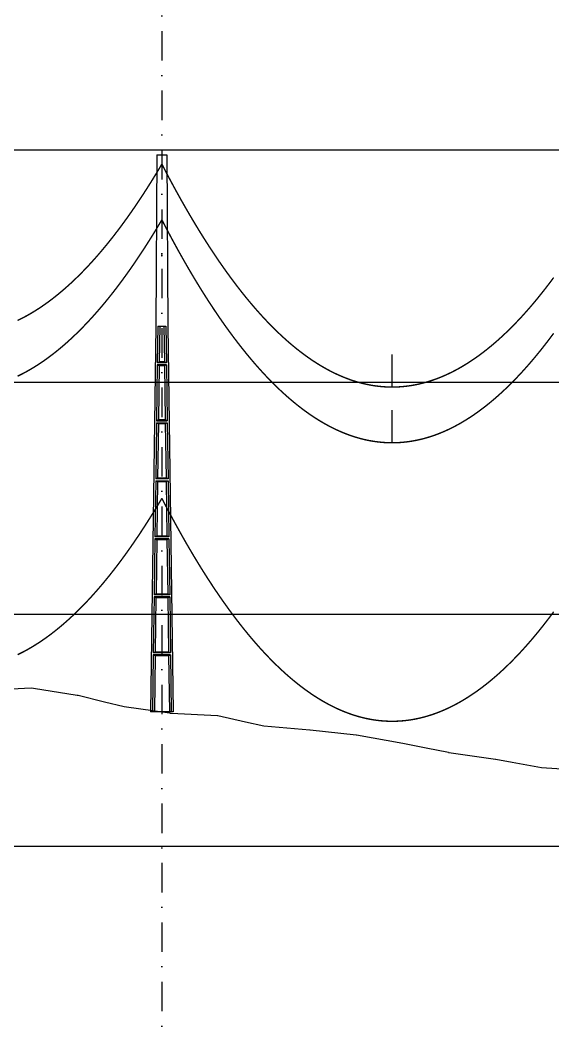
# Model space of a CAD drawing. Header units: metres. Extents: x -121 to 9872, y 3505 to 10721.
# Drawn here: x 7436.9 to 7551.7, y 8710.7 to 8928 of the extents above; entities that cross this region are included whole.
import ezdxf

# ---------------------------------------------------------------- set-up
doc = ezdxf.new("R2010")
doc.units = ezdxf.units.M
doc.header["$PDMODE"] = 2
doc.linetypes.add('DASHDOT', pattern=[25.4, 12.7, -6.35, 0, -6.35])
for name, color, linetype in [('CON-EOL- CA MAGNOLIA', 210, 'Continuous'), ('CON-EOL- PROJEÇÃO', 22, 'Continuous'), ('cotas', 7, 'Continuous'), ('Grade', 9, 'Continuous'), ('Ind.Rot', 8, 'DASHDOT'), ('Modelo_CotaTerreno_Perfil', 7, 'Continuous'), ('POSTE DT', 7, 'Continuous')]:
    doc.layers.add(name, color=color, linetype=linetype)
doc.styles.get("Standard").update_dxf_attribs({"font": 'arial.ttf'})
doc.dimstyles.new('ISO-25', dxfattribs={"dimtxt": 2.5, "dimasz": 2.5, "dimexe": 1.25, "dimexo": 0.625, "dimtad": 1, "dimzin": 1, "dimtxsty": 'Standard', "dimcen": 2.5, "dimaunit": 1, "dimadec": 3, "dimazin": 3, "dimtfac": 1, "dimtmove": 0, "dimatfit": 3, "dimfxlon": 1, "dimarcsym": 0})

# ---------------------------------------------------------------- blocks, each defined once
blk = doc.blocks.new('*U1')
at = {"layer": 'POSTE DT', "extrusion": (0, 1, 0)}
for p, q in [((-3.31, 378.23), (-4.05, 262)), ((-3.31, 378.23), (3.31, 378.23)), ((3.31, 378.23), (4.06, 262)), ((-4.05, 262), (-7.72, 0)), ((-4.05, 262), (-4.05, 262)), ((-2.73, 262), (-3.08, 237.05)), ((-2.73, 262), (2.75, 262)), ((-1.42, 262), (-1.77, 237.57)), ((1.43, 262), (1.77, 237.57)), ((2.75, 262), (3.1, 237.05)), ((4.06, 262), (7.72, 0)), ((-3.1, 235.74), (-3.63, 197.65)), ((3.11, 235.73), (-3.1, 235.74)), ((3.1, 237.05), (-3.08, 237.05)), ((-1.8, 235.21), (-2.32, 198.19)), ((1.8, 235.21), (2.32, 198.19)), ((3.11, 235.73), (3.65, 197.65)), ((-3.65, 196.34), (-4.19, 158.25)), ((-2.35, 195.8), (-2.87, 158.8)), ((2.35, 195.8), (2.87, 158.8)), ((3.66, 196.34), (4.2, 158.25)), ((-4.21, 156.94), (-4.74, 118.85)), ((-2.9, 156.39), (-3.42, 119.41)), ((2.91, 156.39), (3.42, 119.41)), ((4.21, 156.94), (4.75, 118.85)), ((-4.76, 117.54), (-5.29, 79.45)), ((4.77, 117.54), (-4.76, 117.54)), ((4.75, 118.85), (-4.74, 118.85)), ((-3.46, 116.98), (-3.97, 80.02)), ((3.46, 116.98), (3.98, 80.02)), ((4.77, 117.54), (5.3, 79.45)), ((-5.31, 78.14), (-5.85, 40.06)), ((5.32, 78.14), (-5.31, 78.14)), ((5.3, 79.45), (-5.29, 79.45)), ((-4.01, 77.57), (-4.53, 40.63)), ((4.01, 77.57), (4.53, 40.63)), ((5.32, 78.14), (5.85, 40.06)), ((-5.86, 38.74), (-6.41, 0)), ((5.87, 38.74), (-5.86, 38.74)), ((5.85, 40.06), (-5.85, 40.06)), ((-4.56, 38.17), (-5.1, 0)), ((4.56, 38.17), (5.1, 0)), ((5.87, 38.74), (6.41, 0)), ((-6.41, 0), (-7.72, 0)), ((-5.1, 0), (-6.41, 0)), ((5.1, 0), (-5.1, 0)), ((6.41, 0), (5.1, 0)), ((7.72, 0), (6.41, 0))]:
    blk.add_line(p, q, dxfattribs=at)
at = {"layer": 'POSTE DT', "ltscale": 3}
for points in [[(-3.65, 196.34), (3.66, 196.34)], [(-3.63, 197.65), (3.65, 197.65)], [(4.2, 158.25), (-4.19, 158.25)], [(-4.21, 156.94), (4.21, 156.94)]]:
    blk.add_lwpolyline(points, dxfattribs=at)
at = {"layer": 'POSTE DT'}
for points, knots in [([(0.25, 309.94), (0.25, 309.93), (0.25, 309.93), (0.25, 309.92), (0.25, 309.91), (0.25, 309.9), (0.25, 309.89), (0.24, 309.85), (0.22, 309.82), (0.19, 309.77), (0.16, 309.74), (0.11, 309.71), (0.08, 309.7), (0.01, 309.68), (-0.02, 309.68), (-0.08, 309.7), (-0.11, 309.71), (-0.16, 309.74), (-0.18, 309.76), (-0.21, 309.8), (-0.22, 309.82), (-0.24, 309.85), (-0.24, 309.87), (-0.25, 309.89), (-0.25, 309.9), (-0.25, 309.92), (-0.25, 309.92), (-0.25, 309.93), (-0.25, 309.94), (-0.25, 309.95), (-0.25, 309.95), (-0.25, 309.96), (-0.25, 309.97), (-0.24, 310), (-0.23, 310.02), (-0.21, 310.07), (-0.2, 310.09), (-0.15, 310.14), (-0.13, 310.15), (-0.07, 310.18), (-0.03, 310.19), (0.03, 310.19), (0.06, 310.18), (0.12, 310.16), (0.14, 310.14), (0.18, 310.11), (0.2, 310.09), (0.21, 310.06), (0.22, 310.05), (0.23, 310.04), (0.24, 310.01), (0.24, 309.99), (0.25, 309.97), (0.25, 309.96), (0.25, 309.95), (0.25, 309.94), (0.25, 309.94), (0.25, 309.94), (0.25, 309.94)], [-54.728303, -54.728303, -54.728303, -54.728303, -54.309038, -54.309038, -53.647169, -53.647169, -52.532885, -52.532885, -48.86224, -48.86224, -45.282765, -45.282765, -41.52867, -41.52867, -37.867486, -37.867486, -34.454589, -34.454589, -31.301423, -31.301423, -28.48103, -28.48103, -26.961755, -26.961755, -25.7544, -25.7544, -25.136228, -25.136228, -24.64409, -24.64409, -24.094201, -24.094201, -23.191199, -23.191199, -20.494482, -20.494482, -17.342863, -17.342863, -13.645538, -13.645538, -9.835989, -9.835989, -6.296781, -6.296781, -3.005029, -3.005029, 0, 0, 0, 1.527594, 1.527594, 3.697216, 3.697216, 4.489727, 4.489727, 5.01438, 5.01438, 5.095313, 5.095313, 5.095313, 5.095313]), ([(-3.1, 235.74), (-2.88, 235.65), (-2.67, 235.56), (-2.23, 235.39), (-2.02, 235.3), (-1.8, 235.21)], [0.055576, 0.055576, 0.055576, 0.055576, 56.767409, 56.767409, 113.50757, 113.50757, 113.50757, 113.50757]), ([(-1.77, 237.57), (-1.99, 237.49), (-2.21, 237.4), (-2.64, 237.22), (-2.86, 237.14), (-3.08, 237.05)], [0, 0, 0, 0, 56.660495, 56.660495, 113.412826, 113.412826, 113.412826, 113.412826]), ([(-1.8, 235.21), (-1.2, 235.21), (-0.6, 235.21), (0.6, 235.21), (1.2, 235.21), (1.8, 235.21)], [0, 0, 0, 0, 68.567797, 68.567797, 137.136247, 137.136247, 137.136247, 137.136247]), ([(1.77, 237.57), (1.18, 237.57), (0.59, 237.57), (-0.59, 237.57), (-1.18, 237.57), (-1.77, 237.57)], [0, 0, 0, 0, 67.306894, 67.306894, 134.614447, 134.614447, 134.614447, 134.614447]), ([(3.1, 237.05), (2.87, 237.14), (2.65, 237.23), (2.21, 237.4), (1.99, 237.49), (1.77, 237.57)], [0, 0, 0, 0, 56.738948, 56.738948, 113.38731, 113.38731, 113.38731, 113.38731]), ([(1.8, 235.21), (2.02, 235.3), (2.24, 235.38), (2.68, 235.56), (2.89, 235.65), (3.11, 235.73)], [0, 0, 0, 0, 56.845349, 56.845349, 113.599799, 113.599799, 113.599799, 113.599799]), ([(-3.65, 196.34), (-3.43, 196.25), (-3.22, 196.16), (-2.78, 195.98), (-2.57, 195.89), (-2.35, 195.8)], [0.054307, 0.054307, 0.054307, 0.054307, 63.527131, 63.527131, 127.063246, 127.063246, 127.063246, 127.063246]), ([(-2.32, 198.19), (-2.54, 198.1), (-2.76, 198.01), (-3.2, 197.83), (-3.41, 197.74), (-3.63, 197.65)], [0, 0, 0, 0, 63.412073, 63.412073, 126.777421, 126.777421, 126.777421, 126.777421]), ([(-2.35, 195.8), (-1.57, 195.8), (-0.78, 195.8), (0.79, 195.8), (1.57, 195.8), (2.35, 195.8)], [0, 0, 0, 0, 89.585713, 89.585713, 179.17191, 179.17191, 179.17191, 179.17191]), ([(2.32, 198.19), (1.55, 198.19), (0.77, 198.19), (-0.77, 198.19), (-1.55, 198.19), (-2.32, 198.19)], [0, 0, 0, 0, 88.31008, 88.31008, 176.620652, 176.620652, 176.620652, 176.620652]), ([(3.65, 197.65), (3.43, 197.74), (3.2, 197.83), (2.76, 198.01), (2.54, 198.1), (2.32, 198.19)], [0, 0, 0, 0, 63.488119, 63.488119, 126.880939, 126.880939, 126.880939, 126.880939]), ([(2.35, 195.8), (2.57, 195.89), (2.79, 195.98), (3.23, 196.16), (3.45, 196.25), (3.66, 196.34)], [0, 0, 0, 0, 63.60246, 63.60246, 127.109696, 127.109696, 127.109696, 127.109696]), ([(-2.87, 158.8), (-3.09, 158.71), (-3.31, 158.62), (-3.75, 158.43), (-3.97, 158.34), (-4.19, 158.25)], [0, 0, 0, 0, 70.301707, 70.301707, 140.590947, 140.590947, 140.590947, 140.590947]), ([(2.87, 158.8), (1.92, 158.8), (0.96, 158.8), (-0.96, 158.8), (-1.91, 158.8), (-2.87, 158.8)], [0, 0, 0, 0, 109.314454, 109.314454, 218.629264, 218.629264, 218.629264, 218.629264]), ([(4.2, 158.25), (3.98, 158.34), (3.76, 158.44), (3.31, 158.62), (3.09, 158.71), (2.87, 158.8)], [0, 0, 0, 0, 70.379198, 70.379198, 140.659718, 140.659718, 140.659718, 140.659718]), ([(-4.21, 156.94), (-3.99, 156.85), (-3.77, 156.75), (-3.34, 156.57), (-3.12, 156.48), (-2.9, 156.39)], [0.053423, 0.053423, 0.053423, 0.053423, 70.429742, 70.429742, 140.90167, 140.90167, 140.90167, 140.90167]), ([(-2.9, 156.39), (-1.94, 156.39), (-0.97, 156.39), (0.97, 156.39), (1.94, 156.39), (2.91, 156.39)], [0, 0, 0, 0, 110.60219, 110.60219, 221.20473, 221.20473, 221.20473, 221.20473]), ([(2.91, 156.39), (3.12, 156.48), (3.34, 156.57), (3.78, 156.75), (4, 156.85), (4.21, 156.94)], [0, 0, 0, 0, 70.506649, 70.506649, 140.914701, 140.914701, 140.914701, 140.914701]), ([(-4.76, 117.54), (-4.54, 117.45), (-4.32, 117.35), (-3.89, 117.17), (-3.67, 117.07), (-3.46, 116.98)], [0.052784, 0.052784, 0.052784, 0.052784, 77.438432, 77.438432, 154.950301, 154.950301, 154.950301, 154.950301]), ([(-3.42, 119.41), (-3.64, 119.32), (-3.86, 119.23), (-4.3, 119.04), (-4.52, 118.95), (-4.74, 118.85)], [0, 0, 0, 0, 77.299547, 77.299547, 154.618634, 154.618634, 154.618634, 154.618634]), ([(-3.46, 116.98), (-2.3, 116.98), (-1.15, 116.98), (1.15, 116.98), (2.31, 116.98), (3.46, 116.98)], [0, 0, 0, 0, 131.617604, 131.617604, 263.235447, 263.235447, 263.235447, 263.235447]), ([(3.42, 119.41), (2.28, 119.41), (1.14, 119.41), (-1.14, 119.41), (-2.28, 119.41), (-3.42, 119.41)], [0, 0, 0, 0, 130.319901, 130.319901, 260.640046, 260.640046, 260.640046, 260.640046]), ([(4.75, 118.85), (4.53, 118.95), (4.31, 119.04), (3.87, 119.23), (3.64, 119.32), (3.42, 119.41)], [0, 0, 0, 0, 77.381597, 77.381597, 154.66183, 154.66183, 154.66183, 154.66183]), ([(3.46, 116.98), (3.68, 117.07), (3.89, 117.17), (4.33, 117.35), (4.55, 117.45), (4.77, 117.54)], [0, 0, 0, 0, 77.520013, 77.520013, 154.938747, 154.938747, 154.938747, 154.938747]), ([(-5.31, 78.14), (-5.09, 78.05), (-4.88, 77.95), (-4.44, 77.76), (-4.23, 77.67), (-4.01, 77.57)], [0.052308, 0.052308, 0.052308, 0.052308, 84.527725, 84.527725, 169.158824, 169.158824, 169.158824, 169.158824]), ([(-3.97, 80.02), (-4.19, 79.93), (-4.41, 79.83), (-4.85, 79.64), (-5.07, 79.55), (-5.29, 79.45)], [0, 0, 0, 0, 84.379671, 84.379671, 168.809376, 168.809376, 168.809376, 168.809376]), ([(-4.01, 77.57), (-2.67, 77.57), (-1.34, 77.57), (1.34, 77.57), (2.67, 77.57), (4.01, 77.57)], [0, 0, 0, 0, 152.632212, 152.632212, 305.264569, 305.264569, 305.264569, 305.264569]), ([(3.98, 80.02), (2.65, 80.02), (1.33, 80.02), (-1.32, 80.02), (-2.65, 80.02), (-3.97, 80.02)], [0, 0, 0, 0, 151.326157, 151.326157, 302.652465, 302.652465, 302.652465, 302.652465]), ([(5.3, 79.45), (5.08, 79.55), (4.86, 79.64), (4.42, 79.83), (4.2, 79.93), (3.98, 80.02)], [0, 0, 0, 0, 84.46863, 84.46863, 168.833721, 168.833721, 168.833721, 168.833721]), ([(4.01, 77.57), (4.23, 77.67), (4.45, 77.76), (4.88, 77.95), (5.1, 78.05), (5.32, 78.14)], [0, 0, 0, 0, 84.616316, 84.616316, 169.129178, 169.129178, 169.129178, 169.129178]), ([(-5.86, 38.74), (-5.65, 38.65), (-5.43, 38.55), (-5, 38.36), (-4.78, 38.26), (-4.56, 38.17)], [0.026524, 0.026524, 0.026524, 0.026524, 91.679563, 91.679563, 183.466041, 183.466041, 183.466041, 183.466041]), ([(-4.53, 40.63), (-4.75, 40.53), (-4.97, 40.44), (-5.41, 40.25), (-5.63, 40.15), (-5.85, 40.06)], [0, 0, 0, 0, 91.523648, 91.523648, 183.126775, 183.126775, 183.126775, 183.126775]), ([(-4.56, 38.17), (-3.04, 38.17), (-1.52, 38.17), (1.52, 38.17), (3.04, 38.17), (4.56, 38.17)], [0, 0, 0, 0, 173.646192, 173.646192, 347.292451, 347.292451, 347.292451, 347.292451]), ([(4.53, 40.63), (3.02, 40.63), (1.51, 40.63), (-1.51, 40.63), (-3.02, 40.63), (-4.53, 40.63)], [0, 0, 0, 0, 172.33304, 172.33304, 344.666151, 344.666151, 344.666151, 344.666151]), ([(5.85, 40.06), (5.63, 40.15), (5.41, 40.25), (4.97, 40.44), (4.75, 40.53), (4.53, 40.63)], [0, 0, 0, 0, 91.621326, 91.621326, 183.137324, 183.137324, 183.137324, 183.137324]), ([(4.56, 38.17), (4.78, 38.26), (5, 38.36), (5.43, 38.55), (5.65, 38.65), (5.87, 38.74)], [0, 0, 0, 0, 91.776928, 91.776928, 183.448614, 183.448614, 183.448614, 183.448614])]:
    blk.add_open_spline(points, degree=3, knots=knots, dxfattribs=at)
blk = doc.blocks.new('*D133')
at = {"layer": 'cotas', "color": 0, "lineweight": -2, "transparency": 16777216}
for p, q in [((7379.45, 8949.82), (7379.45, 8953.57)), ((7381.95, 8952.32), (7464.95, 8952.32)), ((7467.45, 8949.82), (7467.45, 8953.57))]:
    blk.add_line(p, q, dxfattribs=at)
at = {"layer": 'cotas', "color": 0, "transparency": 16777216}
for points in [[(7381.95, 8952.73), (7381.95, 8951.9), (7379.45, 8952.32)], [(7464.95, 8952.73), (7464.95, 8951.9), (7467.45, 8952.32)]]:
    blk.add_solid(points, dxfattribs=at)
at = {"layer": 'Defpoints', "color": 0, "transparency": 16777216}
for p in [(7467.45, 8952.32), (7379.45, 8901.23), (7467.45, 8898.95)]:
    blk.add_point(p, dxfattribs=at)
at = {"layer": 'cotas', "color": 0, "transparency": 16777216, "insert": (7423.45, 8954.44), "char_height": 2.5, "attachment_point": 5}
blk.add_mtext('88,00', dxfattribs=at)
blk = doc.blocks.new('*D134')
at = {"layer": 'cotas', "color": 0, "lineweight": -2, "transparency": 16777216}
for p, q in [((7467.45, 8949.82), (7467.45, 8953.57)), ((7469.95, 8952.32), (7557.18, 8952.32)), ((7559.68, 8949.82), (7559.68, 8953.57))]:
    blk.add_line(p, q, dxfattribs=at)
at = {"layer": 'cotas', "color": 0, "transparency": 16777216}
for points in [[(7469.95, 8952.73), (7469.95, 8951.9), (7467.45, 8952.32)], [(7557.18, 8952.73), (7557.18, 8951.9), (7559.68, 8952.32)]]:
    blk.add_solid(points, dxfattribs=at)
at = {"layer": 'Defpoints', "color": 0, "transparency": 16777216}
for p in [(7559.68, 8952.32), (7467.45, 8898.95), (7559.68, 8886.29)]:
    blk.add_point(p, dxfattribs=at)
at = {"layer": 'cotas', "color": 0, "transparency": 16777216, "insert": (7513.56, 8954.44), "char_height": 2.5, "attachment_point": 5}
blk.add_mtext('92,23', dxfattribs=at)

msp = doc.modelspace()

# ---------------------------------------------------------------- linework, layer by layer
at = {"layer": 'CON-EOL- CA MAGNOLIA'}
for p, q in [((7517.075, 8848.923), (7517.075, 8855.923)), ((7517.075, 8836.923), (7517.075, 8843.923)), ((7517.075, 8836.923), (7517.075, 8843.923))]:
    msp.add_line(p, q, dxfattribs=at)
at = {"layer": 'CON-EOL- CA MAGNOLIA', "const_width": 0.3}
for points in [[(7436.364, 8863.271), (7436.802, 8863.483), (7437.24, 8863.703), (7437.678, 8863.931), (7438.116, 8864.165), (7438.553, 8864.408), (7438.991, 8864.657), (7439.429, 8864.914), (7439.867, 8865.179), (7440.305, 8865.451), (7440.743, 8865.731), (7441.18, 8866.018), (7441.618, 8866.312), (7442.056, 8866.614), (7442.494, 8866.924), (7442.932, 8867.24), (7443.369, 8867.565), (7443.807, 8867.897), (7444.245, 8868.236), (7444.683, 8868.583), (7445.121, 8868.937), (7445.558, 8869.299), (7445.996, 8869.668), (7446.434, 8870.045), (7446.872, 8870.429), (7447.31, 8870.821), (7447.748, 8871.22), (7448.185, 8871.627), (7448.623, 8872.041), (7449.061, 8872.462), (7449.499, 8872.891), (7449.937, 8873.328), (7450.374, 8873.772), (7450.812, 8874.224), (7451.25, 8874.683), (7451.688, 8875.149), (7452.126, 8875.623), (7452.563, 8876.105), (7453.001, 8876.594), (7453.439, 8877.091), (7453.877, 8877.595), (7454.315, 8878.106), (7454.752, 8878.625), (7455.19, 8879.152), (7455.628, 8879.686), (7456.066, 8880.228), (7456.504, 8880.777), (7456.942, 8881.333), (7457.379, 8881.897), (7457.817, 8882.469), (7458.255, 8883.048), (7458.693, 8883.635), (7459.131, 8884.229), (7459.568, 8884.831), (7460.006, 8885.44), (7460.444, 8886.057), (7460.882, 8886.681), (7461.32, 8887.313), (7461.757, 8887.952), (7462.195, 8888.599), (7462.633, 8889.254), (7463.071, 8889.915), (7463.509, 8890.585), (7463.947, 8891.262), (7464.384, 8891.947), (7464.822, 8892.639), (7465.26, 8893.338), (7465.698, 8894.046), (7466.136, 8894.76), (7466.573, 8895.483), (7467.011, 8896.213), (7467.449, 8896.95)], [(7467.449, 8896.95), (7467.908, 8896.063), (7468.367, 8895.185), (7468.826, 8894.315), (7469.284, 8893.453), (7469.743, 8892.6), (7470.202, 8891.755), (7470.661, 8890.918), (7471.12, 8890.09), (7471.579, 8889.269), (7472.038, 8888.458), (7472.496, 8887.654), (7472.955, 8886.859), (7473.414, 8886.072), (7473.873, 8885.294), (7474.332, 8884.523), (7474.791, 8883.761), (7475.25, 8883.008), (7475.708, 8882.262), (7476.167, 8881.525), (7476.626, 8880.797), (7477.085, 8880.076), (7477.544, 8879.364), (7478.003, 8878.66), (7478.462, 8877.964), (7478.92, 8877.277), (7479.379, 8876.598), (7479.838, 8875.927), (7480.297, 8875.264), (7480.756, 8874.61), (7481.215, 8873.964), (7481.674, 8873.326), (7482.132, 8872.697), (7482.591, 8872.076), (7483.05, 8871.463), (7483.509, 8870.858), (7483.968, 8870.262), (7484.427, 8869.674), (7484.886, 8869.094), (7485.344, 8868.522), (7485.803, 8867.958), (7486.262, 8867.403), (7486.721, 8866.856), (7487.18, 8866.318), (7487.639, 8865.787), (7488.098, 8865.265), (7488.556, 8864.751), (7489.015, 8864.245), (7489.474, 8863.748), (7489.933, 8863.258), (7490.392, 8862.777), (7490.851, 8862.305), (7491.309, 8861.84), (7491.768, 8861.384), (7492.227, 8860.936), (7492.686, 8860.496), (7493.145, 8860.064), (7493.604, 8859.641), (7494.063, 8859.225), (7494.521, 8858.818), (7494.98, 8858.42), (7495.439, 8858.029), (7495.898, 8857.647), (7496.357, 8857.272), (7496.816, 8856.907), (7497.275, 8856.549), (7497.733, 8856.199), (7498.192, 8855.858), (7498.651, 8855.525), (7499.11, 8855.2), (7499.569, 8854.883), (7500.028, 8854.575), (7500.487, 8854.275), (7500.945, 8853.983), (7501.404, 8853.699), (7501.863, 8853.423), (7502.322, 8853.156), (7502.781, 8852.896), (7503.24, 8852.645), (7503.699, 8852.402), (7504.157, 8852.168), (7504.616, 8851.941), (7505.075, 8851.723), (7505.534, 8851.513), (7505.993, 8851.311), (7506.452, 8851.117), (7506.911, 8850.932), (7507.369, 8850.755), (7507.828, 8850.585), (7508.287, 8850.424), (7508.746, 8850.272), (7509.205, 8850.127), (7509.664, 8849.991), (7510.123, 8849.863), (7510.581, 8849.743), (7511.04, 8849.631), (7511.499, 8849.527), (7511.958, 8849.432), (7512.417, 8849.345), (7512.876, 8849.266), (7513.335, 8849.195), (7513.793, 8849.132), (7514.252, 8849.078), (7514.711, 8849.032), (7515.17, 8848.994), (7515.629, 8848.964), (7516.088, 8848.942), (7516.547, 8848.928), (7517.005, 8848.923), (7517.464, 8848.926), (7517.923, 8848.937), (7518.382, 8848.956), (7518.841, 8848.984), (7519.3, 8849.019), (7519.759, 8849.063), (7520.217, 8849.115), (7520.676, 8849.175), (7521.135, 8849.243), (7521.594, 8849.32), (7522.053, 8849.405), (7522.512, 8849.497), (7522.971, 8849.599), (7523.429, 8849.708), (7523.888, 8849.825), (7524.347, 8849.951), (7524.806, 8850.085), (7525.265, 8850.227), (7525.724, 8850.377), (7526.183, 8850.535), (7526.641, 8850.702), (7527.1, 8850.877), (7527.559, 8851.06), (7528.018, 8851.251), (7528.477, 8851.451), (7528.936, 8851.658), (7529.395, 8851.874), (7529.853, 8852.098), (7530.312, 8852.33), (7530.771, 8852.57), (7531.23, 8852.819), (7531.689, 8853.076), (7532.148, 8853.341), (7532.607, 8853.614), (7533.065, 8853.895), (7533.524, 8854.185), (7533.983, 8854.482), (7534.442, 8854.788), (7534.901, 8855.103), (7535.36, 8855.425), (7535.819, 8855.756), (7536.277, 8856.094), (7536.736, 8856.441), (7537.195, 8856.797), (7537.654, 8857.16), (7538.113, 8857.532), (7538.572, 8857.912), (7539.03, 8858.3), (7539.489, 8858.696), (7539.948, 8859.1), (7540.407, 8859.513), (7540.866, 8859.934), (7541.325, 8860.363), (7541.784, 8860.801), (7542.242, 8861.246), (7542.701, 8861.7), (7543.16, 8862.162), (7543.619, 8862.632), (7544.078, 8863.111), (7544.537, 8863.598), (7544.996, 8864.093), (7545.454, 8864.596), (7545.913, 8865.107), (7546.372, 8865.627), (7546.831, 8866.155), (7547.29, 8866.691), (7547.749, 8867.236), (7548.208, 8867.788), (7548.666, 8868.349), (7549.125, 8868.918), (7549.584, 8869.496), (7550.043, 8870.081), (7550.502, 8870.675), (7550.961, 8871.278), (7551.42, 8871.888), (7551.878, 8872.507)], [(7436.364, 8851.271), (7436.802, 8851.483), (7437.24, 8851.703), (7437.678, 8851.931), (7438.116, 8852.165), (7438.553, 8852.408), (7438.991, 8852.657), (7439.429, 8852.914), (7439.867, 8853.179), (7440.305, 8853.451), (7440.743, 8853.731), (7441.18, 8854.018), (7441.618, 8854.312), (7442.056, 8854.614), (7442.494, 8854.924), (7442.932, 8855.241), (7443.369, 8855.565), (7443.807, 8855.897), (7444.245, 8856.236), (7444.683, 8856.583), (7445.121, 8856.937), (7445.558, 8857.299), (7445.996, 8857.668), (7446.434, 8858.045), (7446.872, 8858.429), (7447.31, 8858.821), (7447.748, 8859.22), (7448.185, 8859.627), (7448.623, 8860.041), (7449.061, 8860.462), (7449.499, 8860.891), (7449.937, 8861.328), (7450.374, 8861.772), (7450.812, 8862.224), (7451.25, 8862.683), (7451.688, 8863.149), (7452.126, 8863.623), (7452.563, 8864.105), (7453.001, 8864.594), (7453.439, 8865.091), (7453.877, 8865.595), (7454.315, 8866.106), (7454.752, 8866.625), (7455.19, 8867.152), (7455.628, 8867.686), (7456.066, 8868.228), (7456.504, 8868.777), (7456.942, 8869.333), (7457.379, 8869.897), (7457.817, 8870.469), (7458.255, 8871.048), (7458.693, 8871.635), (7459.131, 8872.229), (7459.568, 8872.831), (7460.006, 8873.44), (7460.444, 8874.057), (7460.882, 8874.681), (7461.32, 8875.313), (7461.757, 8875.952), (7462.195, 8876.599), (7462.633, 8877.254), (7463.071, 8877.915), (7463.509, 8878.585), (7463.947, 8879.262), (7464.384, 8879.947), (7464.822, 8880.639), (7465.26, 8881.338), (7465.698, 8882.046), (7466.136, 8882.76), (7466.573, 8883.483), (7467.011, 8884.213), (7467.449, 8884.95)], [(7436.364, 8851.271), (7436.802, 8851.483), (7437.24, 8851.703), (7437.678, 8851.931), (7438.116, 8852.165), (7438.553, 8852.408), (7438.991, 8852.657), (7439.429, 8852.914), (7439.867, 8853.179), (7440.305, 8853.451), (7440.743, 8853.731), (7441.18, 8854.018), (7441.618, 8854.312), (7442.056, 8854.614), (7442.494, 8854.924), (7442.932, 8855.24), (7443.369, 8855.565), (7443.807, 8855.897), (7444.245, 8856.236), (7444.683, 8856.583), (7445.121, 8856.937), (7445.558, 8857.299), (7445.996, 8857.668), (7446.434, 8858.045), (7446.872, 8858.429), (7447.31, 8858.821), (7447.748, 8859.22), (7448.185, 8859.627), (7448.623, 8860.041), (7449.061, 8860.462), (7449.499, 8860.891), (7449.937, 8861.328), (7450.374, 8861.772), (7450.812, 8862.224), (7451.25, 8862.683), (7451.688, 8863.149), (7452.126, 8863.623), (7452.563, 8864.105), (7453.001, 8864.594), (7453.439, 8865.091), (7453.877, 8865.595), (7454.315, 8866.106), (7454.752, 8866.625), (7455.19, 8867.152), (7455.628, 8867.686), (7456.066, 8868.228), (7456.504, 8868.777), (7456.942, 8869.333), (7457.379, 8869.897), (7457.817, 8870.469), (7458.255, 8871.048), (7458.693, 8871.635), (7459.131, 8872.229), (7459.568, 8872.831), (7460.006, 8873.44), (7460.444, 8874.057), (7460.882, 8874.681), (7461.32, 8875.313), (7461.757, 8875.952), (7462.195, 8876.599), (7462.633, 8877.254), (7463.071, 8877.915), (7463.509, 8878.585), (7463.947, 8879.262), (7464.384, 8879.947), (7464.822, 8880.639), (7465.26, 8881.338), (7465.698, 8882.046), (7466.136, 8882.76), (7466.573, 8883.483), (7467.011, 8884.213), (7467.449, 8884.95)], [(7467.449, 8884.95), (7467.908, 8884.063), (7468.367, 8883.185), (7468.826, 8882.315), (7469.284, 8881.453), (7469.743, 8880.6), (7470.202, 8879.755), (7470.661, 8878.918), (7471.12, 8878.089), (7471.579, 8877.269), (7472.038, 8876.458), (7472.496, 8875.654), (7472.955, 8874.859), (7473.414, 8874.072), (7473.873, 8873.294), (7474.332, 8872.523), (7474.791, 8871.761), (7475.25, 8871.008), (7475.708, 8870.262), (7476.167, 8869.525), (7476.626, 8868.796), (7477.085, 8868.076), (7477.544, 8867.364), (7478.003, 8866.66), (7478.462, 8865.964), (7478.92, 8865.277), (7479.379, 8864.598), (7479.838, 8863.927), (7480.297, 8863.264), (7480.756, 8862.61), (7481.215, 8861.964), (7481.674, 8861.326), (7482.132, 8860.697), (7482.591, 8860.076), (7483.05, 8859.463), (7483.509, 8858.858), (7483.968, 8858.262), (7484.427, 8857.673), (7484.886, 8857.094), (7485.344, 8856.522), (7485.803, 8855.958), (7486.262, 8855.403), (7486.721, 8854.856), (7487.18, 8854.318), (7487.639, 8853.787), (7488.098, 8853.265), (7488.556, 8852.751), (7489.015, 8852.245), (7489.474, 8851.748), (7489.933, 8851.258), (7490.392, 8850.777), (7490.851, 8850.305), (7491.309, 8849.84), (7491.768, 8849.384), (7492.227, 8848.936), (7492.686, 8848.496), (7493.145, 8848.064), (7493.604, 8847.641), (7494.063, 8847.225), (7494.521, 8846.818), (7494.98, 8846.42), (7495.439, 8846.029), (7495.898, 8845.647), (7496.357, 8845.272), (7496.816, 8844.907), (7497.275, 8844.549), (7497.733, 8844.199), (7498.192, 8843.858), (7498.651, 8843.525), (7499.11, 8843.2), (7499.569, 8842.883), (7500.028, 8842.575), (7500.487, 8842.275), (7500.945, 8841.983), (7501.404, 8841.699), (7501.863, 8841.423), (7502.322, 8841.156), (7502.781, 8840.896), (7503.24, 8840.645), (7503.699, 8840.402), (7504.157, 8840.168), (7504.616, 8839.941), (7505.075, 8839.723), (7505.534, 8839.513), (7505.993, 8839.311), (7506.452, 8839.117), (7506.911, 8838.932), (7507.369, 8838.755), (7507.828, 8838.585), (7508.287, 8838.425), (7508.746, 8838.272), (7509.205, 8838.127), (7509.664, 8837.991), (7510.123, 8837.863), (7510.581, 8837.743), (7511.04, 8837.631), (7511.499, 8837.527), (7511.958, 8837.432), (7512.417, 8837.345), (7512.876, 8837.266), (7513.335, 8837.195), (7513.793, 8837.132), (7514.252, 8837.078), (7514.711, 8837.032), (7515.17, 8836.993), (7515.629, 8836.964), (7516.088, 8836.942), (7516.547, 8836.928), (7517.005, 8836.923), (7517.464, 8836.926), (7517.923, 8836.937), (7518.382, 8836.956), (7518.841, 8836.984), (7519.3, 8837.019), (7519.759, 8837.063), (7520.217, 8837.115), (7520.676, 8837.175), (7521.135, 8837.243), (7521.594, 8837.32), (7522.053, 8837.405), (7522.512, 8837.497), (7522.971, 8837.599), (7523.429, 8837.708), (7523.888, 8837.825), (7524.347, 8837.951), (7524.806, 8838.085), (7525.265, 8838.227), (7525.724, 8838.377), (7526.183, 8838.535), (7526.641, 8838.702), (7527.1, 8838.877), (7527.559, 8839.06), (7528.018, 8839.251), (7528.477, 8839.45), (7528.936, 8839.658), (7529.395, 8839.874), (7529.853, 8840.098), (7530.312, 8840.33), (7530.771, 8840.57), (7531.23, 8840.819), (7531.689, 8841.076), (7532.148, 8841.341), (7532.607, 8841.614), (7533.065, 8841.895), (7533.524, 8842.185), (7533.983, 8842.482), (7534.442, 8842.788), (7534.901, 8843.103), (7535.36, 8843.425), (7535.819, 8843.756), (7536.277, 8844.094), (7536.736, 8844.441), (7537.195, 8844.797), (7537.654, 8845.16), (7538.113, 8845.532), (7538.572, 8845.911), (7539.03, 8846.3), (7539.489, 8846.696), (7539.948, 8847.1), (7540.407, 8847.513), (7540.866, 8847.934), (7541.325, 8848.363), (7541.784, 8848.801), (7542.242, 8849.246), (7542.701, 8849.7), (7543.16, 8850.162), (7543.619, 8850.632), (7544.078, 8851.111), (7544.537, 8851.598), (7544.996, 8852.093), (7545.454, 8852.596), (7545.913, 8853.107), (7546.372, 8853.627), (7546.831, 8854.155), (7547.29, 8854.691), (7547.749, 8855.236), (7548.208, 8855.788), (7548.666, 8856.349), (7549.125, 8856.918), (7549.584, 8857.496), (7550.043, 8858.081), (7550.502, 8858.675), (7550.961, 8859.277), (7551.42, 8859.888), (7551.878, 8860.507)], [(7467.449, 8884.95), (7467.908, 8884.063), (7468.367, 8883.185), (7468.826, 8882.315), (7469.284, 8881.453), (7469.743, 8880.6), (7470.202, 8879.755), (7470.661, 8878.918), (7471.12, 8878.089), (7471.579, 8877.269), (7472.038, 8876.458), (7472.496, 8875.654), (7472.955, 8874.859), (7473.414, 8874.072), (7473.873, 8873.293), (7474.332, 8872.523), (7474.791, 8871.761), (7475.25, 8871.008), (7475.708, 8870.262), (7476.167, 8869.525), (7476.626, 8868.797), (7477.085, 8868.076), (7477.544, 8867.364), (7478.003, 8866.66), (7478.462, 8865.964), (7478.92, 8865.277), (7479.379, 8864.598), (7479.838, 8863.927), (7480.297, 8863.264), (7480.756, 8862.61), (7481.215, 8861.964), (7481.674, 8861.326), (7482.132, 8860.697), (7482.591, 8860.076), (7483.05, 8859.463), (7483.509, 8858.858), (7483.968, 8858.262), (7484.427, 8857.674), (7484.886, 8857.094), (7485.344, 8856.522), (7485.803, 8855.958), (7486.262, 8855.403), (7486.721, 8854.856), (7487.18, 8854.318), (7487.639, 8853.787), (7488.098, 8853.265), (7488.556, 8852.751), (7489.015, 8852.245), (7489.474, 8851.748), (7489.933, 8851.258), (7490.392, 8850.778), (7490.851, 8850.305), (7491.309, 8849.84), (7491.768, 8849.384), (7492.227, 8848.936), (7492.686, 8848.496), (7493.145, 8848.064), (7493.604, 8847.641), (7494.063, 8847.225), (7494.521, 8846.818), (7494.98, 8846.42), (7495.439, 8846.029), (7495.898, 8845.647), (7496.357, 8845.272), (7496.816, 8844.907), (7497.275, 8844.549), (7497.733, 8844.199), (7498.192, 8843.858), (7498.651, 8843.525), (7499.11, 8843.2), (7499.569, 8842.883), (7500.028, 8842.575), (7500.487, 8842.275), (7500.945, 8841.983), (7501.404, 8841.699), (7501.863, 8841.423), (7502.322, 8841.156), (7502.781, 8840.896), (7503.24, 8840.645), (7503.699, 8840.402), (7504.157, 8840.168), (7504.616, 8839.941), (7505.075, 8839.723), (7505.534, 8839.513), (7505.993, 8839.311), (7506.452, 8839.117), (7506.911, 8838.932), (7507.369, 8838.755), (7507.828, 8838.585), (7508.287, 8838.424), (7508.746, 8838.272), (7509.205, 8838.127), (7509.664, 8837.991), (7510.123, 8837.863), (7510.581, 8837.743), (7511.04, 8837.631), (7511.499, 8837.527), (7511.958, 8837.432), (7512.417, 8837.345), (7512.876, 8837.266), (7513.335, 8837.195), (7513.793, 8837.132), (7514.252, 8837.078), (7514.711, 8837.032), (7515.17, 8836.993), (7515.629, 8836.964), (7516.088, 8836.942), (7516.547, 8836.928), (7517.005, 8836.923), (7517.464, 8836.926), (7517.923, 8836.937), (7518.382, 8836.956), (7518.841, 8836.984), (7519.3, 8837.019), (7519.759, 8837.063), (7520.217, 8837.115), (7520.676, 8837.175), (7521.135, 8837.243), (7521.594, 8837.32), (7522.053, 8837.405), (7522.512, 8837.497), (7522.971, 8837.599), (7523.429, 8837.708), (7523.888, 8837.825), (7524.347, 8837.951), (7524.806, 8838.085), (7525.265, 8838.227), (7525.724, 8838.377), (7526.183, 8838.535), (7526.641, 8838.702), (7527.1, 8838.877), (7527.559, 8839.06), (7528.018, 8839.251), (7528.477, 8839.451), (7528.936, 8839.658), (7529.395, 8839.874), (7529.853, 8840.098), (7530.312, 8840.33), (7530.771, 8840.57), (7531.23, 8840.819), (7531.689, 8841.076), (7532.148, 8841.341), (7532.607, 8841.614), (7533.065, 8841.895), (7533.524, 8842.185), (7533.983, 8842.482), (7534.442, 8842.788), (7534.901, 8843.103), (7535.36, 8843.425), (7535.819, 8843.756), (7536.277, 8844.094), (7536.736, 8844.441), (7537.195, 8844.797), (7537.654, 8845.16), (7538.113, 8845.532), (7538.572, 8845.911), (7539.03, 8846.3), (7539.489, 8846.696), (7539.948, 8847.1), (7540.407, 8847.513), (7540.866, 8847.934), (7541.325, 8848.363), (7541.784, 8848.801), (7542.242, 8849.246), (7542.701, 8849.7), (7543.16, 8850.162), (7543.619, 8850.632), (7544.078, 8851.111), (7544.537, 8851.598), (7544.996, 8852.093), (7545.454, 8852.596), (7545.913, 8853.107), (7546.372, 8853.627), (7546.831, 8854.155), (7547.29, 8854.691), (7547.749, 8855.236), (7548.208, 8855.788), (7548.666, 8856.349), (7549.125, 8856.918), (7549.584, 8857.496), (7550.043, 8858.081), (7550.502, 8858.675), (7550.961, 8859.278), (7551.42, 8859.888), (7551.878, 8860.507)]]:
    msp.add_lwpolyline(points, dxfattribs=at)
at = {"layer": 'CON-EOL- PROJEÇÃO', "const_width": 0.3}
for points in [[(7436.364, 8791.271), (7436.802, 8791.483), (7437.24, 8791.703), (7437.678, 8791.931), (7438.116, 8792.165), (7438.553, 8792.408), (7438.991, 8792.657), (7439.429, 8792.914), (7439.867, 8793.179), (7440.305, 8793.451), (7440.743, 8793.731), (7441.18, 8794.018), (7441.618, 8794.312), (7442.056, 8794.614), (7442.494, 8794.924), (7442.932, 8795.24), (7443.369, 8795.565), (7443.807, 8795.897), (7444.245, 8796.236), (7444.683, 8796.583), (7445.121, 8796.937), (7445.558, 8797.299), (7445.996, 8797.668), (7446.434, 8798.045), (7446.872, 8798.429), (7447.31, 8798.821), (7447.748, 8799.22), (7448.185, 8799.627), (7448.623, 8800.041), (7449.061, 8800.462), (7449.499, 8800.891), (7449.937, 8801.328), (7450.374, 8801.772), (7450.812, 8802.224), (7451.25, 8802.683), (7451.688, 8803.149), (7452.126, 8803.623), (7452.563, 8804.105), (7453.001, 8804.594), (7453.439, 8805.091), (7453.877, 8805.595), (7454.315, 8806.106), (7454.752, 8806.625), (7455.19, 8807.152), (7455.628, 8807.686), (7456.066, 8808.228), (7456.504, 8808.777), (7456.942, 8809.333), (7457.379, 8809.897), (7457.817, 8810.469), (7458.255, 8811.048), (7458.693, 8811.635), (7459.131, 8812.229), (7459.568, 8812.831), (7460.006, 8813.44), (7460.444, 8814.057), (7460.882, 8814.681), (7461.32, 8815.313), (7461.757, 8815.952), (7462.195, 8816.599), (7462.633, 8817.254), (7463.071, 8817.915), (7463.509, 8818.585), (7463.947, 8819.262), (7464.384, 8819.947), (7464.822, 8820.639), (7465.26, 8821.338), (7465.698, 8822.046), (7466.136, 8822.76), (7466.573, 8823.483), (7467.011, 8824.213), (7467.449, 8824.95)], [(7467.449, 8824.95), (7467.908, 8824.063), (7468.367, 8823.185), (7468.826, 8822.315), (7469.284, 8821.453), (7469.743, 8820.6), (7470.202, 8819.755), (7470.661, 8818.918), (7471.12, 8818.09), (7471.579, 8817.269), (7472.038, 8816.458), (7472.496, 8815.654), (7472.955, 8814.859), (7473.414, 8814.072), (7473.873, 8813.293), (7474.332, 8812.523), (7474.791, 8811.761), (7475.25, 8811.008), (7475.708, 8810.262), (7476.167, 8809.525), (7476.626, 8808.797), (7477.085, 8808.076), (7477.544, 8807.364), (7478.003, 8806.66), (7478.462, 8805.964), (7478.92, 8805.277), (7479.379, 8804.598), (7479.838, 8803.927), (7480.297, 8803.264), (7480.756, 8802.61), (7481.215, 8801.964), (7481.674, 8801.326), (7482.132, 8800.697), (7482.591, 8800.076), (7483.05, 8799.463), (7483.509, 8798.858), (7483.968, 8798.262), (7484.427, 8797.674), (7484.886, 8797.094), (7485.344, 8796.522), (7485.803, 8795.958), (7486.262, 8795.403), (7486.721, 8794.856), (7487.18, 8794.318), (7487.639, 8793.787), (7488.098, 8793.265), (7488.556, 8792.751), (7489.015, 8792.245), (7489.474, 8791.748), (7489.933, 8791.259), (7490.392, 8790.778), (7490.851, 8790.305), (7491.309, 8789.84), (7491.768, 8789.384), (7492.227, 8788.936), (7492.686, 8788.496), (7493.145, 8788.064), (7493.604, 8787.641), (7494.063, 8787.225), (7494.521, 8786.818), (7494.98, 8786.42), (7495.439, 8786.029), (7495.898, 8785.647), (7496.357, 8785.272), (7496.816, 8784.907), (7497.275, 8784.549), (7497.733, 8784.199), (7498.192, 8783.858), (7498.651, 8783.525), (7499.11, 8783.2), (7499.569, 8782.883), (7500.028, 8782.575), (7500.487, 8782.275), (7500.945, 8781.983), (7501.404, 8781.699), (7501.863, 8781.423), (7502.322, 8781.156), (7502.781, 8780.896), (7503.24, 8780.645), (7503.699, 8780.402), (7504.157, 8780.168), (7504.616, 8779.941), (7505.075, 8779.723), (7505.534, 8779.513), (7505.993, 8779.311), (7506.452, 8779.117), (7506.911, 8778.932), (7507.369, 8778.755), (7507.828, 8778.585), (7508.287, 8778.424), (7508.746, 8778.272), (7509.205, 8778.127), (7509.664, 8777.991), (7510.123, 8777.863), (7510.581, 8777.743), (7511.04, 8777.631), (7511.499, 8777.527), (7511.958, 8777.432), (7512.417, 8777.345), (7512.876, 8777.266), (7513.335, 8777.195), (7513.793, 8777.132), (7514.252, 8777.078), (7514.711, 8777.032), (7515.17, 8776.994), (7515.629, 8776.964), (7516.088, 8776.942), (7516.547, 8776.928), (7517.005, 8776.923), (7517.464, 8776.926), (7517.923, 8776.937), (7518.382, 8776.956), (7518.841, 8776.984), (7519.3, 8777.019), (7519.759, 8777.063), (7520.217, 8777.115), (7520.676, 8777.175), (7521.135, 8777.243), (7521.594, 8777.32), (7522.053, 8777.405), (7522.512, 8777.497), (7522.971, 8777.599), (7523.429, 8777.708), (7523.888, 8777.825), (7524.347, 8777.951), (7524.806, 8778.085), (7525.265, 8778.227), (7525.724, 8778.377), (7526.183, 8778.535), (7526.641, 8778.702), (7527.1, 8778.877), (7527.559, 8779.06), (7528.018, 8779.251), (7528.477, 8779.451), (7528.936, 8779.658), (7529.395, 8779.874), (7529.853, 8780.098), (7530.312, 8780.33), (7530.771, 8780.57), (7531.23, 8780.819), (7531.689, 8781.076), (7532.148, 8781.341), (7532.607, 8781.614), (7533.065, 8781.895), (7533.524, 8782.185), (7533.983, 8782.482), (7534.442, 8782.788), (7534.901, 8783.103), (7535.36, 8783.425), (7535.819, 8783.756), (7536.277, 8784.094), (7536.736, 8784.441), (7537.195, 8784.797), (7537.654, 8785.16), (7538.113, 8785.532), (7538.572, 8785.912), (7539.03, 8786.3), (7539.489, 8786.696), (7539.948, 8787.1), (7540.407, 8787.513), (7540.866, 8787.934), (7541.325, 8788.363), (7541.784, 8788.801), (7542.242, 8789.246), (7542.701, 8789.7), (7543.16, 8790.162), (7543.619, 8790.632), (7544.078, 8791.111), (7544.537, 8791.598), (7544.996, 8792.093), (7545.454, 8792.596), (7545.913, 8793.107), (7546.372, 8793.627), (7546.831, 8794.155), (7547.29, 8794.691), (7547.749, 8795.236), (7548.208, 8795.788), (7548.666, 8796.349), (7549.125, 8796.918), (7549.584, 8797.496), (7550.043, 8798.081), (7550.502, 8798.675), (7550.961, 8799.278), (7551.42, 8799.888), (7551.878, 8800.507)]]:
    msp.add_lwpolyline(points, dxfattribs=at)
at = {"layer": 'Grade'}
for points in [[(0, 8900), (9859.453, 8900)], [(0, 8850), (9859.453, 8850)], [(0, 8800), (9859.453, 8800)], [(0, 8750), (9859.453, 8750)]]:
    msp.add_lwpolyline(points, dxfattribs=at)
at = {"layer": 'Ind.Rot', "linetype": 'DASHDOT', "ltscale": 0.5}
msp.add_lwpolyline([(7467.449, 10500), (7467.449, 8300)], dxfattribs=at)
at = {"layer": 'Modelo_CotaTerreno_Perfil', "linetype": 'Continuous', "lineweight": -3}
msp.add_lwpolyline([(7429.387, 8783.649), (7439.304, 8784.16), (7439.307, 8784.161), (7439.308, 8784.161), (7439.797, 8784.084), (7449.23, 8782.569), (7449.343, 8782.57), (7449.362, 8782.574), (7449.418, 8782.557), (7455.122, 8781.133), (7459.307, 8780.095), (7469.125, 8778.718), (7469.219, 8778.707), (7469.25, 8778.701), (7469.443, 8778.678), (7479.419, 8778.177), (7479.436, 8778.174), (7479.483, 8778.167), (7485.478, 8776.807), (7489.388, 8775.924), (7499.361, 8775.073), (7499.414, 8775.064), (7499.433, 8775.067), (7509.301, 8774.004), (7509.346, 8773.995), (7509.354, 8773.993), (7509.377, 8773.989), (7519.346, 8772.179), (7524.428, 8771.179), (7529.218, 8770.24), (7529.248, 8770.229), (7529.258, 8770.228), (7529.319, 8770.217), (7539.372, 8768.78), (7539.39, 8768.778), (7539.445, 8768.766), (7542.922, 8768.131), (7549.277, 8766.967), (7559.219, 8766.305)], dxfattribs=at)

# ---------------------------------------------------------------- block references
at = {"layer": 'POSTE DT', "xscale": 0.3172702451939489, "yscale": 0.3172702451939489, "zscale": 0.3172702451939489}
msp.add_blockref('*U1', (7467.449, 8778.95), dxfattribs=at)

# ---------------------------------------------------------------- dimensions: what is measured, and where the dimension line sits
at = {"layer": 'cotas'}
for base, p1, p2, picture, middle in [((7467.449, 8952.317), (7379.449, 8901.23), (7467.449, 8898.95), '*D133', (7423.449, 8954.445)), ((7559.679, 8952.317), (7467.449, 8898.95), (7559.679, 8886.29), '*D134', (7513.564, 8954.445))]:
    dim = msp.add_linear_dim(base=base, p1=p1, p2=p2, dimstyle='ISO-25', override={"dimtmove": 1}, dxfattribs=at)
    dim.commit()
    dim.dimension.update_dxf_attribs({"geometry": picture, "text_midpoint": middle})

doc.saveas('drawing.dxf')
